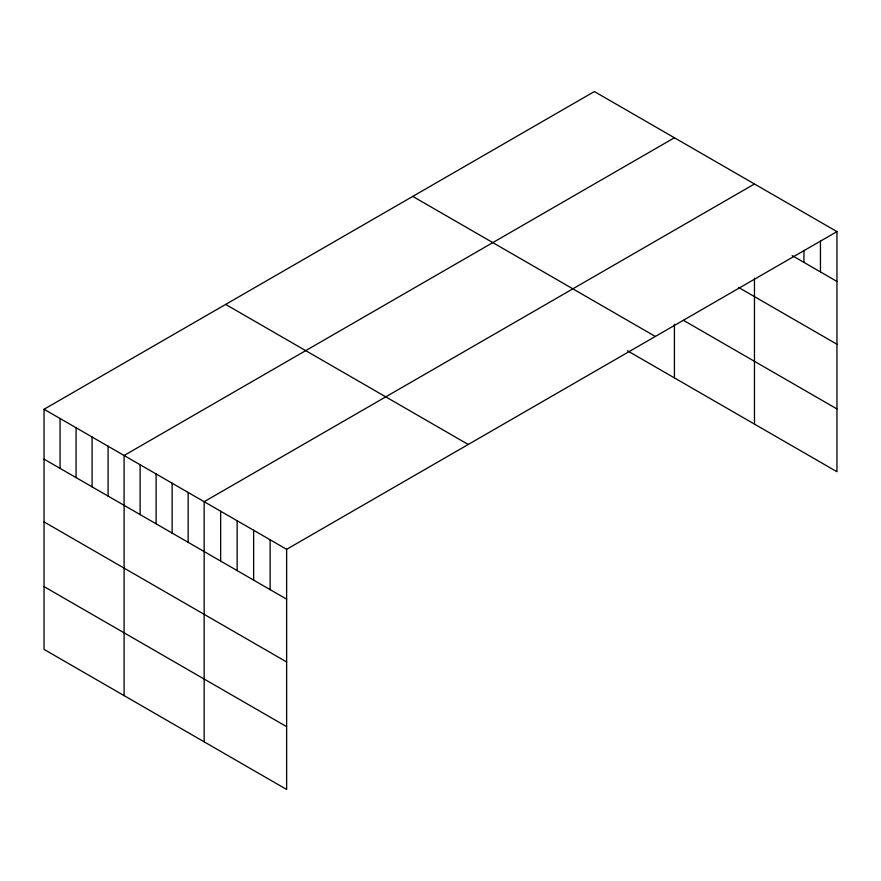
<?xml version="1.0" encoding="UTF-8"?>
<svg xmlns="http://www.w3.org/2000/svg" width="881" height="881" viewBox="0 0 881 881"><rect width="100%" height="100%" fill="white"/><g stroke="black" fill="none" stroke-linecap="round" stroke-linejoin="round"><path stroke-width="1.32" d="M836.95 231.604L286.633 549.326L286.633 789.453L44.05 649.396L44.05 409.269L594.367 91.547L836.95 231.604L836.95 471.731L627.525 350.825M674.417 137.766L124.1 455.488L124.1 695.616M754.466 183.986L204.161 501.707L204.161 741.835M792.173 255.6L836.95 281.446M738.465 287.382L836.95 344.24M683.568 320.387L836.95 408.938M412.76 196.397L655.343 336.454M225.657 304.419L468.24 444.476M44.05 409.269L286.633 549.326M44.05 459.122L286.633 599.168M44.05 521.904L286.633 661.961M44.05 586.603L286.633 726.66M820.453 240.942L820.453 271.932M803.957 250.281L803.957 262.406M754.466 278.308L754.466 424.113M674.417 324.263L674.417 377.894M270.137 539.8L270.137 589.653M253.64 530.274L253.64 580.127M237.143 520.759L237.143 570.602M220.646 511.233L220.646 561.076M188.149 492.468L188.149 542.311M172.136 483.217L172.136 533.071M156.124 473.978L156.124 523.821M140.112 464.728L140.112 514.581M108.088 446.249L108.088 496.091M92.087 436.998L92.087 486.852M76.074 427.759L76.074 477.601M60.062 418.519L60.062 468.362"/></g></svg>
